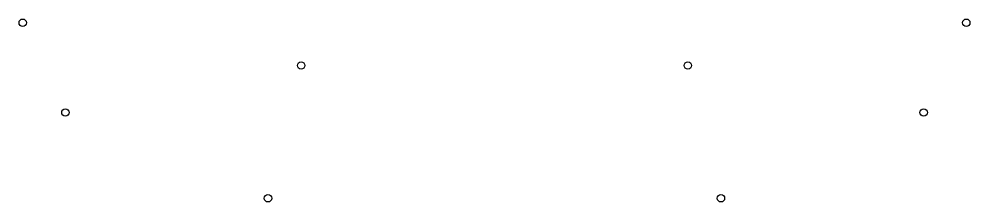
# Model space of a CAD drawing. Header units: millimetres. Extents: x 82 to 339, y -170 to -120.
import ezdxf

# ---------------------------------------------------------------- set-up
doc = ezdxf.new("R2010")
doc.units = ezdxf.units.MM

msp = doc.modelspace()

# ---------------------------------------------------------------- linework, layer by layer
for centre in [(82.61, -121.29), (338.31, -121.29), (158.05, -132.88), (262.87, -132.88), (94.17, -145.61), (326.75, -145.61), (149.08, -168.83), (271.83, -168.83)]:
    msp.add_circle(centre, 1)

doc.saveas('drawing.dxf')
